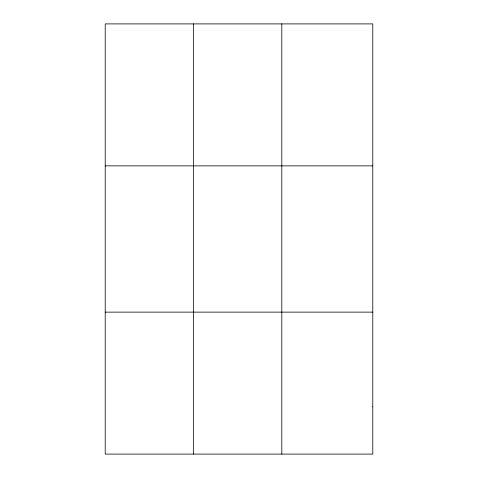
<?xml version="1.0" encoding="UTF-8"?>
<svg xmlns="http://www.w3.org/2000/svg" width="478" height="478" viewBox="0 0 478 478"><rect width="100%" height="100%" fill="white"/><g stroke="black" fill="none" stroke-linecap="round" stroke-linejoin="round"><path stroke-width="0.72" d="M193.512 454.1L193.512 23.9M281.811 454.1L281.811 23.9M105.214 165.866L372.786 165.866M105.214 312.134L372.786 312.134M372.786 406.778L372.786 454.1L105.214 454.1L105.214 23.9L372.786 23.9L372.786 406.778"/></g></svg>
